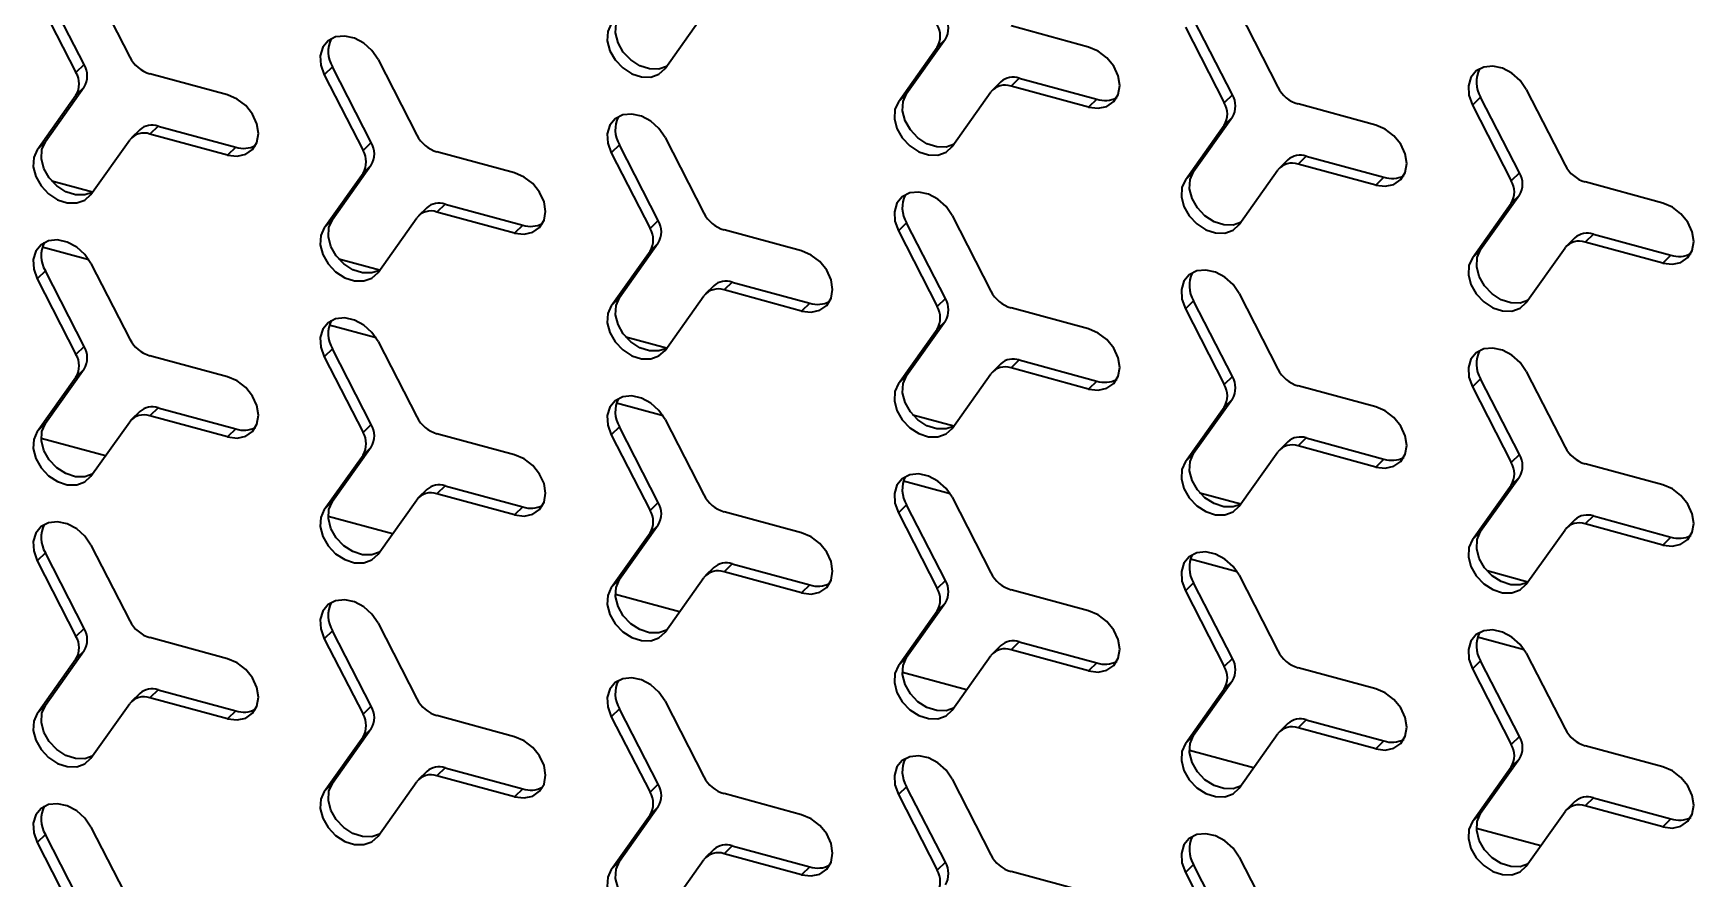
# Model space of a CAD drawing. Header units: millimetres. Extents: x 0 to 594, y 0 to 420.
# Drawn here: x 524.87 to 537.49, y 136.41 to 142.84 of the extents above; entities that cross this region are included whole.
import ezdxf

# ---------------------------------------------------------------- set-up
doc = ezdxf.new("R2010")
doc.units = ezdxf.units.MM

msp = doc.modelspace()

# ---------------------------------------------------------------- linework, layer by layer
at = {"color": 7, "linetype": 'Continuous', "lineweight": 35}
for p, q in [((524.905224, 143.115649), (525.20003, 142.540642)), ((525.262256, 142.601376), (524.96745, 143.176384)), ((525.313719, 143.233207), (525.608525, 142.658199)), ((529.676848, 142.571959), (529.971654, 142.986723)), ((534.039978, 143.004515), (534.334784, 142.429507)), ((532.896017, 142.734817), (532.306405, 142.895061)), ((533.631482, 142.886957), (533.926289, 142.31195)), ((533.988515, 142.372684), (533.693709, 142.947692)), ((531.449918, 142.318655), (531.744724, 142.733419)), ((531.80695, 142.794153), (531.512144, 142.379389)), ((531.80695, 142.794153), (531.744724, 142.733419)), ((527.495284, 142.640304), (527.79009, 142.065297)), ((525.262256, 142.601376), (525.20003, 142.540642)), ((526.351323, 142.370606), (525.761711, 142.53085)), ((527.149014, 142.583481), (527.086788, 142.522747)), ((527.086788, 142.522747), (527.381594, 141.947739)), ((527.44382, 142.008474), (527.149014, 142.583481)), ((532.368631, 142.498639), (532.306405, 142.437905)), ((532.368631, 142.498639), (532.958243, 142.338395)), ((524.905224, 141.954444), (525.20003, 142.369208)), ((525.262256, 142.429943), (524.96745, 142.015179)), ((525.262256, 142.429943), (525.20003, 142.369208)), ((531.512144, 142.379389), (531.449918, 142.318655)), ((531.858413, 141.979057), (532.153219, 142.393821)), ((532.228935, 142.470332), (532.166709, 142.409598)), ((532.896017, 142.277661), (532.306405, 142.437905)), ((533.988515, 142.372684), (533.926289, 142.31195)), ((535.875273, 142.354789), (535.813047, 142.294055)), ((536.170079, 141.779782), (535.875273, 142.354789)), ((536.221542, 142.411613), (536.516348, 141.836605)), ((532.958243, 142.338395), (532.896017, 142.277661)), ((535.077582, 142.141914), (534.487969, 142.302158)), ((535.813047, 142.294055), (536.107853, 141.719047)), ((525.684241, 142.106121), (525.622015, 142.045387)), ((525.823937, 142.134429), (525.761711, 142.073694)), ((525.823937, 142.134429), (526.413549, 141.974185)), ((533.631482, 141.725752), (533.926289, 142.140516)), ((533.988515, 142.201251), (533.693709, 141.786487)), ((533.988515, 142.201251), (533.926289, 142.140516)), ((524.96745, 142.015179), (524.905224, 141.954444)), ((525.313719, 141.614846), (525.608525, 142.02961)), ((526.351323, 141.91345), (525.761711, 142.073694)), ((527.44382, 142.008474), (527.381594, 141.947739)), ((529.330579, 141.990579), (529.268353, 141.929844)), ((529.625385, 141.415571), (529.330579, 141.990579)), ((529.676848, 142.047402), (529.971654, 141.472394)), ((526.413549, 141.974185), (526.351323, 141.91345)), ((528.532887, 141.777703), (527.943275, 141.937947)), ((529.268353, 141.929844), (529.563159, 141.354837)), ((534.4105, 141.87743), (534.348274, 141.816695)), ((534.550196, 141.905737), (534.487969, 141.845002)), ((534.550196, 141.905737), (535.139808, 141.745493)), ((527.086788, 141.361542), (527.381594, 141.776306)), ((527.44382, 141.83704), (527.149014, 141.422276)), ((527.44382, 141.83704), (527.381594, 141.776306)), ((533.693709, 141.786487), (533.631482, 141.725752)), ((534.039978, 141.386154), (534.334784, 141.800918)), ((535.077582, 141.684758), (534.487969, 141.845002)), ((535.139808, 141.745493), (535.077582, 141.684758)), ((536.170079, 141.779782), (536.107853, 141.719047)), ((525.325795, 141.631836), (525.01597, 141.716039)), ((536.170079, 141.608348), (535.875273, 141.193584)), ((536.170079, 141.608348), (536.107853, 141.547614)), ((537.259146, 141.549012), (536.669534, 141.709256)), ((527.865806, 141.513219), (527.80358, 141.452484)), ((528.005501, 141.541526), (527.943275, 141.480792)), ((528.532887, 141.320548), (527.943275, 141.480792)), ((528.005501, 141.541526), (528.595114, 141.381282)), ((535.813047, 141.13285), (536.107853, 141.547614)), ((527.149014, 141.422276), (527.086788, 141.361542)), ((527.495284, 141.021944), (527.79009, 141.436707)), ((528.595114, 141.381282), (528.532887, 141.320548)), ((529.625385, 141.415571), (529.563159, 141.354837)), ((530.714452, 141.184801), (530.12484, 141.345045)), ((531.512144, 141.397676), (531.449918, 141.336942)), ((531.80695, 140.822669), (531.512144, 141.397676)), ((531.858413, 141.454499), (532.153219, 140.879492)), ((529.625385, 141.244138), (529.330579, 140.829374)), ((529.625385, 141.244138), (529.563159, 141.183403)), ((531.449918, 141.336942), (531.744724, 140.761934)), ((536.592065, 141.284527), (536.529839, 141.223792)), ((536.73176, 141.312834), (536.669534, 141.2521)), ((537.259146, 141.091856), (536.669534, 141.2521)), ((536.73176, 141.312834), (537.321372, 141.15259)), ((525.298865, 141.116251), (524.943726, 141.21277)), ((527.507359, 141.038933), (527.197535, 141.123137)), ((529.268353, 140.768639), (529.563159, 141.183403)), ((535.875273, 141.193584), (535.813047, 141.13285)), ((536.221542, 140.793252), (536.516348, 141.208015)), ((537.321372, 141.15259), (537.259146, 141.091856)), ((524.96745, 141.033466), (524.905224, 140.972731)), ((524.905224, 140.972731), (525.20003, 140.397723)), ((525.262256, 140.458458), (524.96745, 141.033466)), ((525.313719, 141.090289), (525.608525, 140.515281)), ((529.676848, 140.429041), (529.971654, 140.843805)), ((530.04737, 140.920316), (529.985144, 140.859582)), ((530.187066, 140.948624), (530.12484, 140.887889)), ((530.714452, 140.727645), (530.12484, 140.887889)), ((530.187066, 140.948624), (530.776678, 140.78838)), ((534.039978, 140.861597), (534.334784, 140.286589)), ((529.330579, 140.829374), (529.268353, 140.768639)), ((530.776678, 140.78838), (530.714452, 140.727645)), ((531.80695, 140.822669), (531.744724, 140.761934)), ((532.896017, 140.591898), (532.306405, 140.752142)), ((533.693709, 140.804774), (533.631482, 140.744039)), ((533.631482, 140.744039), (533.926289, 140.169031)), ((533.988515, 140.229766), (533.693709, 140.804774)), ((527.480429, 140.523349), (527.125291, 140.619868)), ((531.449918, 140.175737), (531.744724, 140.590501)), ((531.80695, 140.651235), (531.512144, 140.236471)), ((531.80695, 140.651235), (531.744724, 140.590501)), ((527.495284, 140.497386), (527.79009, 139.922378)), ((529.688924, 140.446031), (529.3791, 140.530234)), ((525.262256, 140.458458), (525.20003, 140.397723)), ((526.351323, 140.227688), (525.761711, 140.387932)), ((527.149014, 140.440563), (527.086788, 140.379829)), ((527.086788, 140.379829), (527.381594, 139.804821)), ((527.44382, 139.865555), (527.149014, 140.440563)), ((532.368631, 140.355721), (532.306405, 140.294986)), ((532.368631, 140.355721), (532.958243, 140.195477)), ((524.905224, 139.811526), (525.20003, 140.22629)), ((525.262256, 140.287024), (524.96745, 139.872261)), ((525.262256, 140.287024), (525.20003, 140.22629)), ((531.512144, 140.236471), (531.449918, 140.175737)), ((531.858413, 139.836139), (532.153219, 140.250902)), ((532.228935, 140.327414), (532.166709, 140.266679)), ((532.896017, 140.134743), (532.306405, 140.294986)), ((533.988515, 140.229766), (533.926289, 140.169031)), ((535.875273, 140.211871), (535.813047, 140.151137)), ((536.170079, 139.636863), (535.875273, 140.211871)), ((536.221542, 140.268694), (536.516348, 139.693687)), ((532.958243, 140.195477), (532.896017, 140.134743)), ((535.077582, 139.998996), (534.487969, 140.15924)), ((535.813047, 140.151137), (536.107853, 139.576129)), ((525.684241, 139.963203), (525.622015, 139.902469)), ((525.823937, 139.99151), (525.761711, 139.930776)), ((525.823937, 139.99151), (526.413549, 139.831266)), ((529.661994, 139.930446), (529.306855, 140.026965)), ((533.631482, 139.582834), (533.926289, 139.997598)), ((533.988515, 140.058333), (533.693709, 139.643569)), ((533.988515, 140.058333), (533.926289, 139.997598)), ((524.96745, 139.872261), (524.905224, 139.811526)), ((525.313719, 139.471928), (525.608525, 139.886692)), ((526.351323, 139.770532), (525.761711, 139.930776)), ((526.413549, 139.831266), (526.351323, 139.770532)), ((527.44382, 139.865555), (527.381594, 139.804821)), ((529.330579, 139.847661), (529.268353, 139.786926)), ((529.625385, 139.272653), (529.330579, 139.847661)), ((529.676848, 139.904484), (529.971654, 139.329476)), ((531.870489, 139.853128), (531.560665, 139.937332)), ((525.423811, 139.626816), (524.935967, 139.759402)), ((528.532887, 139.634785), (527.943275, 139.795029)), ((529.268353, 139.786926), (529.563159, 139.211918)), ((534.4105, 139.734511), (534.348274, 139.673777)), ((534.550196, 139.762818), (534.487969, 139.702084)), ((534.550196, 139.762818), (535.139808, 139.602575)), ((527.086788, 139.218624), (527.381594, 139.633387)), ((527.44382, 139.694122), (527.149014, 139.279358)), ((527.44382, 139.694122), (527.381594, 139.633387)), ((533.693709, 139.643569), (533.631482, 139.582834)), ((534.039978, 139.243236), (534.334784, 139.658)), ((535.077582, 139.54184), (534.487969, 139.702084)), ((535.139808, 139.602575), (535.077582, 139.54184)), ((536.170079, 139.636863), (536.107853, 139.576129)), ((536.170079, 139.46543), (535.875273, 139.050666)), ((536.170079, 139.46543), (536.107853, 139.404695)), ((537.259146, 139.406093), (536.669534, 139.566337)), ((527.865806, 139.370301), (527.80358, 139.309566)), ((528.005501, 139.398608), (527.943275, 139.337873)), ((528.532887, 139.177629), (527.943275, 139.337873)), ((528.005501, 139.398608), (528.595114, 139.238364)), ((531.843559, 139.337544), (531.48842, 139.434063)), ((534.052054, 139.260226), (533.742229, 139.344429)), ((535.813047, 138.989932), (536.107853, 139.404695)), ((527.149014, 139.279358), (527.086788, 139.218624)), ((527.495284, 138.879025), (527.79009, 139.293789)), ((528.595114, 139.238364), (528.532887, 139.177629)), ((529.625385, 139.272653), (529.563159, 139.211918)), ((530.714452, 139.041883), (530.12484, 139.202127)), ((531.512144, 139.254758), (531.449918, 139.194023)), ((531.80695, 138.67975), (531.512144, 139.254758)), ((531.858413, 139.311581), (532.153219, 138.736573)), ((527.605375, 139.033914), (527.117532, 139.166499)), ((529.625385, 139.101219), (529.330579, 138.686456)), ((529.625385, 139.101219), (529.563159, 139.040485)), ((531.449918, 139.194023), (531.744724, 138.619016)), ((536.592065, 139.141609), (536.529839, 139.080874)), ((536.73176, 139.169916), (536.669534, 139.109181)), ((537.259146, 138.948937), (536.669534, 139.109181)), ((536.73176, 139.169916), (537.321372, 139.009672)), ((525.313719, 138.947371), (525.608525, 138.372363)), ((529.268353, 138.625721), (529.563159, 139.040485)), ((535.875273, 139.050666), (535.813047, 138.989932)), ((536.221542, 138.650333), (536.516348, 139.065097)), ((537.321372, 139.009672), (537.259146, 138.948937)), ((524.96745, 138.890547), (524.905224, 138.829813)), ((524.905224, 138.829813), (525.20003, 138.254805)), ((525.262256, 138.31554), (524.96745, 138.890547)), ((534.025124, 138.744641), (533.669985, 138.84116)), ((529.676848, 138.286123), (529.971654, 138.700887)), ((530.04737, 138.777398), (529.985144, 138.716664)), ((530.187066, 138.805705), (530.12484, 138.744971)), ((530.714452, 138.584727), (530.12484, 138.744971)), ((530.187066, 138.805705), (530.776678, 138.645461)), ((534.039978, 138.718679), (534.334784, 138.143671)), ((536.233618, 138.667323), (535.923794, 138.751527)), ((529.330579, 138.686456), (529.268353, 138.625721)), ((529.78694, 138.441011), (529.299097, 138.573597)), ((530.776678, 138.645461), (530.714452, 138.584727)), ((531.80695, 138.67975), (531.744724, 138.619016)), ((532.896017, 138.44898), (532.306405, 138.609224)), ((533.693709, 138.661855), (533.631482, 138.601121)), ((533.631482, 138.601121), (533.926289, 138.026113)), ((533.988515, 138.086848), (533.693709, 138.661855)), ((531.449918, 138.032818), (531.744724, 138.447582)), ((531.80695, 138.508317), (531.512144, 138.093553)), ((531.80695, 138.508317), (531.744724, 138.447582)), ((527.495284, 138.354468), (527.79009, 137.77946)), ((525.262256, 138.31554), (525.20003, 138.254805)), ((526.351323, 138.08477), (525.761711, 138.245013)), ((527.149014, 138.297645), (527.086788, 138.23691)), ((527.086788, 138.23691), (527.381594, 137.661903)), ((527.44382, 137.722637), (527.149014, 138.297645)), ((532.368631, 138.212803), (532.306405, 138.152068)), ((532.368631, 138.212803), (532.958243, 138.052559)), ((536.206688, 138.151739), (535.851549, 138.248258)), ((524.905224, 137.668608), (525.20003, 138.083372)), ((525.262256, 138.144106), (524.96745, 137.729342)), ((525.262256, 138.144106), (525.20003, 138.083372)), ((531.512144, 138.093553), (531.449918, 138.032818)), ((531.858413, 137.69322), (532.153219, 138.107984)), ((532.228935, 138.184496), (532.166709, 138.123761)), ((532.896017, 137.991824), (532.306405, 138.152068)), ((533.988515, 138.086848), (533.926289, 138.026113)), ((535.875273, 138.068953), (535.813047, 138.008218)), ((536.170079, 137.493945), (535.875273, 138.068953)), ((536.221542, 138.125776), (536.516348, 137.550768)), ((531.968505, 137.848109), (531.480661, 137.980694)), ((532.958243, 138.052559), (532.896017, 137.991824)), ((535.077582, 137.856078), (534.487969, 138.016322)), ((535.813047, 138.008218), (536.107853, 137.433211)), ((525.684241, 137.820285), (525.622015, 137.75955)), ((525.823937, 137.848592), (525.761711, 137.787858)), ((525.823937, 137.848592), (526.413549, 137.688348)), ((533.631482, 137.439916), (533.926289, 137.85468)), ((533.988515, 137.915414), (533.693709, 137.50065)), ((533.988515, 137.915414), (533.926289, 137.85468)), ((524.96745, 137.729342), (524.905224, 137.668608)), ((525.313719, 137.32901), (525.608525, 137.743773)), ((526.351323, 137.627614), (525.761711, 137.787858)), ((526.413549, 137.688348), (526.351323, 137.627614)), ((527.44382, 137.722637), (527.381594, 137.661903)), ((529.330579, 137.704742), (529.268353, 137.644008)), ((529.625385, 137.129735), (529.330579, 137.704742)), ((529.676848, 137.761565), (529.971654, 137.186558)), ((528.532887, 137.491867), (527.943275, 137.652111)), ((529.268353, 137.644008), (529.563159, 137.069)), ((534.4105, 137.591593), (534.348274, 137.530858)), ((534.550196, 137.6199), (534.487969, 137.559166)), ((535.077582, 137.398922), (534.487969, 137.559166)), ((534.550196, 137.6199), (535.139808, 137.459656)), ((527.086788, 137.075705), (527.381594, 137.490469)), ((527.44382, 137.551204), (527.149014, 137.13644)), ((527.44382, 137.551204), (527.381594, 137.490469)), ((533.693709, 137.50065), (533.631482, 137.439916)), ((534.039978, 137.100318), (534.334784, 137.515082)), ((535.139808, 137.459656), (535.077582, 137.398922)), ((536.170079, 137.493945), (536.107853, 137.433211)), ((534.150069, 137.255206), (533.662226, 137.387792)), ((536.170079, 137.322512), (535.875273, 136.907748)), ((536.170079, 137.322512), (536.107853, 137.261777)), ((537.259146, 137.263175), (536.669534, 137.423419)), ((527.865806, 137.227382), (527.80358, 137.166648)), ((528.005501, 137.25569), (527.943275, 137.194955)), ((528.532887, 137.034711), (527.943275, 137.194955)), ((528.005501, 137.25569), (528.595114, 137.095446)), ((535.813047, 136.847013), (536.107853, 137.261777)), ((527.149014, 137.13644), (527.086788, 137.075705)), ((527.495284, 136.736107), (527.79009, 137.150871)), ((528.595114, 137.095446), (528.532887, 137.034711)), ((529.625385, 137.129735), (529.563159, 137.069)), ((530.714452, 136.898964), (530.12484, 137.059208)), ((531.512144, 137.11184), (531.449918, 137.051105)), ((531.80695, 136.536832), (531.512144, 137.11184)), ((531.858413, 137.168663), (532.153219, 136.593655)), ((529.625385, 136.958301), (529.330579, 136.543537)), ((529.625385, 136.958301), (529.563159, 136.897567)), ((531.449918, 137.051105), (531.744724, 136.476097)), ((536.592065, 136.99869), (536.529839, 136.937956)), ((536.73176, 137.026998), (536.669534, 136.966263)), ((537.259146, 136.806019), (536.669534, 136.966263)), ((536.73176, 137.026998), (537.321372, 136.866754)), ((525.313719, 136.804452), (525.608525, 136.229445)), ((529.268353, 136.482803), (529.563159, 136.897567)), ((535.875273, 136.907748), (535.813047, 136.847013)), ((536.221542, 136.507415), (536.516348, 136.922179)), ((537.321372, 136.866754), (537.259146, 136.806019)), ((524.96745, 136.747629), (524.905224, 136.686895)), ((524.905224, 136.686895), (525.20003, 136.111887)), ((525.262256, 136.172621), (524.96745, 136.747629)), ((536.331634, 136.662304), (535.843791, 136.794889)), ((529.676848, 136.143205), (529.971654, 136.557968)), ((530.04737, 136.63448), (529.985144, 136.573745)), ((530.187066, 136.662787), (530.12484, 136.602052)), ((530.714452, 136.441809), (530.12484, 136.602052)), ((530.187066, 136.662787), (530.776678, 136.502543)), ((534.039978, 136.57576), (534.334784, 136.000753)), ((529.330579, 136.543537), (529.268353, 136.482803)), ((530.776678, 136.502543), (530.714452, 136.441809)), ((531.80695, 136.536832), (531.744724, 136.476097)), ((532.896017, 136.306062), (532.306405, 136.466306)), ((533.693709, 136.518937), (533.631482, 136.458203)), ((533.631482, 136.458203), (533.926289, 135.883195)), ((533.988515, 135.943929), (533.693709, 136.518937))]:
    msp.add_line(p, q, dxfattribs=at)
at = {"color": 7, "linetype": 'Continuous', "lineweight": 35, "flags": 128}
for points in [[(529.268353, 142.911557), (529.24191, 142.851979), (529.238048, 142.781612), (529.257146, 142.707343), (529.297334, 142.636444), (529.354678, 142.575853), (529.423566, 142.531502), (529.497253, 142.507733), (529.568527, 142.506871), (529.630412, 142.529002), (529.676848, 142.571959)], [(529.687305, 142.586671), (529.630753, 142.567606), (529.559479, 142.568467), (529.485792, 142.592237), (529.416904, 142.636587), (529.35956, 142.697178), (529.319372, 142.768078), (529.300274, 142.842346), (529.304136, 142.912714), (529.330579, 142.972292)], [(527.495284, 142.640304), (527.448847, 142.708503), (527.386963, 142.764271), (527.315688, 142.802151), (527.242001, 142.818435), (527.173114, 142.811529), (527.115769, 142.782108), (527.075581, 142.733053), (527.056483, 142.669165), (527.060345, 142.596698), (527.086788, 142.522747)], [(532.896017, 142.277661), (532.968897, 142.269041), (533.034643, 142.28364), (533.086819, 142.320028), (533.120319, 142.374644), (533.131862, 142.442141), (533.120319, 142.515913), (533.086819, 142.588737), (533.034643, 142.653487), (532.968897, 142.703822), (532.896017, 142.734817)], [(536.221542, 142.411613), (536.175106, 142.479811), (536.113222, 142.535579), (536.041947, 142.573459), (535.96826, 142.589743), (535.899372, 142.582837), (535.842028, 142.553416), (535.80184, 142.504361), (535.782742, 142.440473), (535.786604, 142.368007), (535.813047, 142.294055)], [(526.351323, 141.91345), (526.424203, 141.90483), (526.489949, 141.919429), (526.542125, 141.955817), (526.575625, 142.010433), (526.587168, 142.077931), (526.575625, 142.151702), (526.542125, 142.224527), (526.489949, 142.289276), (526.424203, 142.339611), (526.351323, 142.370606)], [(531.86887, 141.993769), (531.812318, 141.974703), (531.741044, 141.975565), (531.667357, 141.999334), (531.598469, 142.043685), (531.541125, 142.104276), (531.500936, 142.175175), (531.481839, 142.249444), (531.4857, 142.319811), (531.512144, 142.379389)], [(531.449918, 142.318655), (531.423474, 142.259077), (531.419613, 142.188709), (531.43871, 142.114441), (531.478899, 142.043541), (531.536243, 141.98295), (531.605131, 141.9386), (531.678818, 141.91483), (531.750092, 141.913969), (531.811976, 141.9361), (531.858413, 141.979057)], [(529.676848, 142.047402), (529.630412, 142.1156), (529.568527, 142.171369), (529.497253, 142.209249), (529.423566, 142.225533), (529.354678, 142.218626), (529.297334, 142.189205), (529.257146, 142.14015), (529.238048, 142.076262), (529.24191, 142.003796), (529.268353, 141.929844)], [(535.077582, 141.684758), (535.150462, 141.676138), (535.216208, 141.690737), (535.268384, 141.727125), (535.301883, 141.781741), (535.313426, 141.849239), (535.301883, 141.92301), (535.268384, 141.995835), (535.216208, 142.060584), (535.150462, 142.110919), (535.077582, 142.141914)], [(525.324176, 141.629558), (525.267624, 141.610493), (525.19635, 141.611354), (525.122662, 141.635123), (525.053775, 141.679474), (524.99643, 141.740065), (524.956242, 141.810965), (524.937145, 141.885233), (524.941006, 141.955601), (524.96745, 142.015179)], [(524.905224, 141.954444), (524.87878, 141.894866), (524.874918, 141.824499), (524.894016, 141.75023), (524.934204, 141.679331), (524.991549, 141.61874), (525.060436, 141.574389), (525.134124, 141.550619), (525.205398, 141.549758), (525.267282, 141.571889), (525.313719, 141.614846)], [(528.532887, 141.320548), (528.605768, 141.311928), (528.671514, 141.326526), (528.72369, 141.362915), (528.757189, 141.417531), (528.768732, 141.485028), (528.757189, 141.5588), (528.72369, 141.631624), (528.671514, 141.696373), (528.605768, 141.746709), (528.532887, 141.777703)], [(533.631482, 141.725752), (533.605039, 141.666174), (533.601177, 141.595807), (533.620275, 141.521538), (533.660463, 141.450639), (533.717808, 141.390048), (533.786695, 141.345697), (533.860383, 141.321928), (533.931657, 141.321066), (533.993541, 141.343197), (534.039978, 141.386154)], [(534.050435, 141.400866), (533.993883, 141.381801), (533.922609, 141.382662), (533.848921, 141.406432), (533.780034, 141.450782), (533.722689, 141.511373), (533.682501, 141.582273), (533.663403, 141.656541), (533.667265, 141.726909), (533.693709, 141.786487)], [(531.858413, 141.454499), (531.811976, 141.522697), (531.750092, 141.578466), (531.678818, 141.616346), (531.605131, 141.63263), (531.536243, 141.625724), (531.478899, 141.596303), (531.43871, 141.547248), (531.419613, 141.48336), (531.423474, 141.410893), (531.449918, 141.336942)], [(537.259146, 141.091856), (537.332026, 141.083236), (537.397772, 141.097835), (537.449949, 141.134223), (537.483448, 141.188839), (537.494991, 141.256336), (537.483448, 141.330108), (537.449949, 141.402932), (537.397772, 141.467681), (537.332026, 141.518017), (537.259146, 141.549012)], [(527.086788, 141.361542), (527.060345, 141.301964), (527.056483, 141.231596), (527.075581, 141.157328), (527.115769, 141.086428), (527.173114, 141.025837), (527.242001, 140.981486), (527.315688, 140.957717), (527.386963, 140.956856), (527.448847, 140.978987), (527.495284, 141.021944)], [(527.505741, 141.036655), (527.449189, 141.01759), (527.377915, 141.018451), (527.304227, 141.042221), (527.23534, 141.086572), (527.177995, 141.147163), (527.137807, 141.218062), (527.118709, 141.292331), (527.122571, 141.362698), (527.149014, 141.422276)], [(525.313719, 141.090289), (525.267282, 141.158487), (525.205398, 141.214255), (525.134124, 141.252136), (525.060436, 141.26842), (524.991549, 141.261513), (524.934204, 141.232092), (524.894016, 141.183037), (524.874918, 141.119149), (524.87878, 141.046683), (524.905224, 140.972731)], [(530.714452, 140.727645), (530.787332, 140.719025), (530.853078, 140.733624), (530.905255, 140.770012), (530.938754, 140.824628), (530.950297, 140.892125), (530.938754, 140.965897), (530.905255, 141.038722), (530.853078, 141.103471), (530.787332, 141.153806), (530.714452, 141.184801)], [(535.813047, 141.13285), (535.786604, 141.073272), (535.782742, 141.002904), (535.80184, 140.928636), (535.842028, 140.857736), (535.899372, 140.797145), (535.96826, 140.752794), (536.041947, 140.729025), (536.113222, 140.728164), (536.175106, 140.750295), (536.221542, 140.793252)], [(536.231999, 140.807964), (536.175448, 140.788898), (536.104173, 140.78976), (536.030486, 140.813529), (535.961598, 140.85788), (535.904254, 140.918471), (535.864066, 140.98937), (535.844968, 141.063639), (535.84883, 141.134006), (535.875273, 141.193584)], [(534.039978, 140.861597), (533.993541, 140.929795), (533.931657, 140.985564), (533.860383, 141.023444), (533.786695, 141.039728), (533.717808, 141.032821), (533.660463, 141.0034), (533.620275, 140.954345), (533.601177, 140.890457), (533.605039, 140.817991), (533.631482, 140.744039)], [(529.268353, 140.768639), (529.24191, 140.709061), (529.238048, 140.638694), (529.257146, 140.564425), (529.297334, 140.493525), (529.354678, 140.432935), (529.423566, 140.388584), (529.497253, 140.364814), (529.568527, 140.363953), (529.630412, 140.386084), (529.676848, 140.429041)], [(529.687305, 140.443753), (529.630753, 140.424688), (529.559479, 140.425549), (529.485792, 140.449318), (529.416904, 140.493669), (529.35956, 140.55426), (529.319372, 140.62516), (529.300274, 140.699428), (529.304136, 140.769796), (529.330579, 140.829374)], [(527.495284, 140.497386), (527.448847, 140.565584), (527.386963, 140.621353), (527.315688, 140.659233), (527.242001, 140.675517), (527.173114, 140.66861), (527.115769, 140.63919), (527.075581, 140.590134), (527.056483, 140.526247), (527.060345, 140.45378), (527.086788, 140.379829)], [(532.896017, 140.134743), (532.968897, 140.126123), (533.034643, 140.140721), (533.086819, 140.17711), (533.120319, 140.231726), (533.131862, 140.299223), (533.120319, 140.372995), (533.086819, 140.445819), (533.034643, 140.510568), (532.968897, 140.560904), (532.896017, 140.591898)], [(536.221542, 140.268694), (536.175106, 140.336892), (536.113222, 140.392661), (536.041947, 140.430541), (535.96826, 140.446825), (535.899372, 140.439919), (535.842028, 140.410498), (535.80184, 140.361443), (535.782742, 140.297555), (535.786604, 140.225088), (535.813047, 140.151137)], [(526.351323, 139.770532), (526.424203, 139.761912), (526.489949, 139.776511), (526.542125, 139.812899), (526.575625, 139.867515), (526.587168, 139.935012), (526.575625, 140.008784), (526.542125, 140.081609), (526.489949, 140.146358), (526.424203, 140.196693), (526.351323, 140.227688)], [(531.86887, 139.85085), (531.812318, 139.831785), (531.741044, 139.832646), (531.667357, 139.856416), (531.598469, 139.900767), (531.541125, 139.961357), (531.500936, 140.032257), (531.481839, 140.106526), (531.4857, 140.176893), (531.512144, 140.236471)], [(531.449918, 140.175737), (531.423474, 140.116159), (531.419613, 140.045791), (531.43871, 139.971523), (531.478899, 139.900623), (531.536243, 139.840032), (531.605131, 139.795681), (531.678818, 139.771912), (531.750092, 139.77105), (531.811976, 139.793181), (531.858413, 139.836139)], [(529.676848, 139.904484), (529.630412, 139.972682), (529.568527, 140.02845), (529.497253, 140.066331), (529.423566, 140.082614), (529.354678, 140.075708), (529.297334, 140.046287), (529.257146, 139.997232), (529.238048, 139.933344), (529.24191, 139.860878), (529.268353, 139.786926)], [(535.077582, 139.54184), (535.150462, 139.53322), (535.216208, 139.547819), (535.268384, 139.584207), (535.301883, 139.638823), (535.313426, 139.70632), (535.301883, 139.780092), (535.268384, 139.852917), (535.216208, 139.917666), (535.150462, 139.968001), (535.077582, 139.998996)], [(525.324176, 139.48664), (525.267624, 139.467574), (525.19635, 139.468436), (525.122662, 139.492205), (525.053775, 139.536556), (524.99643, 139.597147), (524.956242, 139.668047), (524.937145, 139.742315), (524.941006, 139.812682), (524.96745, 139.872261)], [(524.905224, 139.811526), (524.87878, 139.751948), (524.874918, 139.681581), (524.894016, 139.607312), (524.934204, 139.536412), (524.991549, 139.475821), (525.060436, 139.431471), (525.134124, 139.407701), (525.205398, 139.40684), (525.267282, 139.428971), (525.313719, 139.471928)], [(528.532887, 139.177629), (528.605768, 139.16901), (528.671514, 139.183608), (528.72369, 139.219997), (528.757189, 139.274612), (528.768732, 139.34211), (528.757189, 139.415881), (528.72369, 139.488706), (528.671514, 139.553455), (528.605768, 139.603791), (528.532887, 139.634785)], [(533.631482, 139.582834), (533.605039, 139.523256), (533.601177, 139.452889), (533.620275, 139.37862), (533.660463, 139.30772), (533.717808, 139.24713), (533.786695, 139.202779), (533.860383, 139.179009), (533.931657, 139.178148), (533.993541, 139.200279), (534.039978, 139.243236)], [(534.050435, 139.257948), (533.993883, 139.238882), (533.922609, 139.239744), (533.848921, 139.263513), (533.780034, 139.307864), (533.722689, 139.368455), (533.682501, 139.439355), (533.663403, 139.513623), (533.667265, 139.583991), (533.693709, 139.643569)], [(531.858413, 139.311581), (531.811976, 139.379779), (531.750092, 139.435548), (531.678818, 139.473428), (531.605131, 139.489712), (531.536243, 139.482805), (531.478899, 139.453385), (531.43871, 139.404329), (531.419613, 139.340442), (531.423474, 139.267975), (531.449918, 139.194023)], [(537.259146, 138.948937), (537.332026, 138.940318), (537.397772, 138.954916), (537.449949, 138.991305), (537.483448, 139.045921), (537.494991, 139.113418), (537.483448, 139.187189), (537.449949, 139.260014), (537.397772, 139.324763), (537.332026, 139.375099), (537.259146, 139.406093)], [(527.086788, 139.218624), (527.060345, 139.159045), (527.056483, 139.088678), (527.075581, 139.014409), (527.115769, 138.94351), (527.173114, 138.882919), (527.242001, 138.838568), (527.315688, 138.814799), (527.386963, 138.813937), (527.448847, 138.836068), (527.495284, 138.879025)], [(527.505741, 138.893737), (527.449189, 138.874672), (527.377915, 138.875533), (527.304227, 138.899303), (527.23534, 138.943653), (527.177995, 139.004244), (527.137807, 139.075144), (527.118709, 139.149413), (527.122571, 139.21978), (527.149014, 139.279358)], [(525.313719, 138.947371), (525.267282, 139.015569), (525.205398, 139.071337), (525.134124, 139.109217), (525.060436, 139.125501), (524.991549, 139.118595), (524.934204, 139.089174), (524.894016, 139.040119), (524.874918, 138.976231), (524.87878, 138.903765), (524.905224, 138.829813)], [(530.714452, 138.584727), (530.787332, 138.576107), (530.853078, 138.590706), (530.905255, 138.627094), (530.938754, 138.68171), (530.950297, 138.749207), (530.938754, 138.822979), (530.905255, 138.895803), (530.853078, 138.960553), (530.787332, 139.010888), (530.714452, 139.041883)], [(535.813047, 138.989932), (535.786604, 138.930353), (535.782742, 138.859986), (535.80184, 138.785718), (535.842028, 138.714818), (535.899372, 138.654227), (535.96826, 138.609876), (536.041947, 138.586107), (536.113222, 138.585245), (536.175106, 138.607376), (536.221542, 138.650333)], [(536.231999, 138.665045), (536.175448, 138.64598), (536.104173, 138.646841), (536.030486, 138.670611), (535.961598, 138.714962), (535.904254, 138.775552), (535.864066, 138.846452), (535.844968, 138.920721), (535.84883, 138.991088), (535.875273, 139.050666)], [(534.039978, 138.718679), (533.993541, 138.786877), (533.931657, 138.842645), (533.860383, 138.880526), (533.786695, 138.896809), (533.717808, 138.889903), (533.660463, 138.860482), (533.620275, 138.811427), (533.601177, 138.747539), (533.605039, 138.675073), (533.631482, 138.601121)], [(529.268353, 138.625721), (529.24191, 138.566143), (529.238048, 138.495775), (529.257146, 138.421507), (529.297334, 138.350607), (529.354678, 138.290016), (529.423566, 138.245666), (529.497253, 138.221896), (529.568527, 138.221035), (529.630412, 138.243166), (529.676848, 138.286123)], [(529.687305, 138.300835), (529.630753, 138.281769), (529.559479, 138.282631), (529.485792, 138.3064), (529.416904, 138.350751), (529.35956, 138.411342), (529.319372, 138.482241), (529.300274, 138.55651), (529.304136, 138.626877), (529.330579, 138.686456)], [(527.495284, 138.354468), (527.448847, 138.422666), (527.386963, 138.478435), (527.315688, 138.516315), (527.242001, 138.532599), (527.173114, 138.525692), (527.115769, 138.496271), (527.075581, 138.447216), (527.056483, 138.383328), (527.060345, 138.310862), (527.086788, 138.23691)], [(532.896017, 137.991824), (532.968897, 137.983204), (533.034643, 137.997803), (533.086819, 138.034191), (533.120319, 138.088807), (533.131862, 138.156305), (533.120319, 138.230076), (533.086819, 138.302901), (533.034643, 138.36765), (532.968897, 138.417986), (532.896017, 138.44898)], [(536.221542, 138.125776), (536.175106, 138.193974), (536.113222, 138.249743), (536.041947, 138.287623), (535.96826, 138.303907), (535.899372, 138.297), (535.842028, 138.26758), (535.80184, 138.218524), (535.782742, 138.154637), (535.786604, 138.08217), (535.813047, 138.008218)], [(526.351323, 137.627614), (526.424203, 137.618994), (526.489949, 137.633593), (526.542125, 137.669981), (526.575625, 137.724597), (526.587168, 137.792094), (526.575625, 137.865866), (526.542125, 137.93869), (526.489949, 138.003439), (526.424203, 138.053775), (526.351323, 138.08477)], [(531.86887, 137.707932), (531.812318, 137.688867), (531.741044, 137.689728), (531.667357, 137.713498), (531.598469, 137.757848), (531.541125, 137.818439), (531.500936, 137.889339), (531.481839, 137.963607), (531.4857, 138.033975), (531.512144, 138.093553)], [(529.676848, 137.761565), (529.630412, 137.829763), (529.568527, 137.885532), (529.497253, 137.923412), (529.423566, 137.939696), (529.354678, 137.93279), (529.297334, 137.903369), (529.257146, 137.854314), (529.238048, 137.790426), (529.24191, 137.717959), (529.268353, 137.644008)], [(531.449918, 138.032818), (531.423474, 137.97324), (531.419613, 137.902873), (531.43871, 137.828604), (531.478899, 137.757705), (531.536243, 137.697114), (531.605131, 137.652763), (531.678818, 137.628994), (531.750092, 137.628132), (531.811976, 137.650263), (531.858413, 137.69322)], [(535.077582, 137.398922), (535.150462, 137.390302), (535.216208, 137.404901), (535.268384, 137.441289), (535.301883, 137.495905), (535.313426, 137.563402), (535.301883, 137.637174), (535.268384, 137.709998), (535.216208, 137.774748), (535.150462, 137.825083), (535.077582, 137.856078)], [(525.324176, 137.343722), (525.267624, 137.324656), (525.19635, 137.325517), (525.122662, 137.349287), (525.053775, 137.393638), (524.99643, 137.454229), (524.956242, 137.525128), (524.937145, 137.599397), (524.941006, 137.669764), (524.96745, 137.729342)], [(524.905224, 137.668608), (524.87878, 137.60903), (524.874918, 137.538662), (524.894016, 137.464394), (524.934204, 137.393494), (524.991549, 137.332903), (525.060436, 137.288552), (525.134124, 137.264783), (525.205398, 137.263922), (525.267282, 137.286053), (525.313719, 137.32901)], [(528.532887, 137.034711), (528.605768, 137.026091), (528.671514, 137.04069), (528.72369, 137.077078), (528.757189, 137.131694), (528.768732, 137.199191), (528.757189, 137.272963), (528.72369, 137.345788), (528.671514, 137.410537), (528.605768, 137.460872), (528.532887, 137.491867)], [(533.631482, 137.439916), (533.605039, 137.380338), (533.601177, 137.30997), (533.620275, 137.235702), (533.660463, 137.164802), (533.717808, 137.104211), (533.786695, 137.05986), (533.860383, 137.036091), (533.931657, 137.03523), (533.993541, 137.057361), (534.039978, 137.100318)], [(534.050435, 137.11503), (533.993883, 137.095964), (533.922609, 137.096826), (533.848921, 137.120595), (533.780034, 137.164946), (533.722689, 137.225537), (533.682501, 137.296436), (533.663403, 137.370705), (533.667265, 137.441072), (533.693709, 137.50065)], [(531.858413, 137.168663), (531.811976, 137.236861), (531.750092, 137.29263), (531.678818, 137.33051), (531.605131, 137.346794), (531.536243, 137.339887), (531.478899, 137.310466), (531.43871, 137.261411), (531.419613, 137.197523), (531.423474, 137.125057), (531.449918, 137.051105)], [(537.259146, 136.806019), (537.332026, 136.797399), (537.397772, 136.811998), (537.449949, 136.848386), (537.483448, 136.903002), (537.494991, 136.9705), (537.483448, 137.044271), (537.449949, 137.117096), (537.397772, 137.181845), (537.332026, 137.23218), (537.259146, 137.263175)], [(527.086788, 137.075705), (527.060345, 137.016127), (527.056483, 136.94576), (527.075581, 136.871491), (527.115769, 136.800591), (527.173114, 136.740001), (527.242001, 136.69565), (527.315688, 136.67188), (527.386963, 136.671019), (527.448847, 136.69315), (527.495284, 136.736107)], [(527.505741, 136.750819), (527.449189, 136.731754), (527.377915, 136.732615), (527.304227, 136.756384), (527.23534, 136.800735), (527.177995, 136.861326), (527.137807, 136.932226), (527.118709, 137.006494), (527.122571, 137.076862), (527.149014, 137.13644)], [(525.313719, 136.804452), (525.267282, 136.87265), (525.205398, 136.928419), (525.134124, 136.966299), (525.060436, 136.982583), (524.991549, 136.975677), (524.934204, 136.946256), (524.894016, 136.8972), (524.874918, 136.833313), (524.87878, 136.760846), (524.905224, 136.686895)], [(530.714452, 136.441809), (530.787332, 136.433189), (530.853078, 136.447787), (530.905255, 136.484176), (530.938754, 136.538792), (530.950297, 136.606289), (530.938754, 136.680061), (530.905255, 136.752885), (530.853078, 136.817634), (530.787332, 136.86797), (530.714452, 136.898964)], [(535.813047, 136.847013), (535.786604, 136.787435), (535.782742, 136.717068), (535.80184, 136.642799), (535.842028, 136.5719), (535.899372, 136.511309), (535.96826, 136.466958), (536.041947, 136.443188), (536.113222, 136.442327), (536.175106, 136.464458), (536.221542, 136.507415)], [(536.231999, 136.522127), (536.175448, 136.503062), (536.104173, 136.503923), (536.030486, 136.527692), (535.961598, 136.572043), (535.904254, 136.632634), (535.864066, 136.703534), (535.844968, 136.777802), (535.84883, 136.84817), (535.875273, 136.907748)], [(534.039978, 136.57576), (533.993541, 136.643958), (533.931657, 136.699727), (533.860383, 136.737607), (533.786695, 136.753891), (533.717808, 136.746985), (533.660463, 136.717564), (533.620275, 136.668509), (533.601177, 136.604621), (533.605039, 136.532154), (533.631482, 136.458203)], [(529.268353, 136.482803), (529.24191, 136.423225), (529.238048, 136.352857), (529.257146, 136.278589), (529.297334, 136.207689), (529.354678, 136.147098), (529.423566, 136.102747), (529.497253, 136.078978), (529.568527, 136.078116), (529.630412, 136.100247), (529.676848, 136.143205)], [(529.687305, 136.157916), (529.630753, 136.138851), (529.559479, 136.139712), (529.485792, 136.163482), (529.416904, 136.207833), (529.35956, 136.268423), (529.319372, 136.339323), (529.300274, 136.413592), (529.304136, 136.483959), (529.330579, 136.543537)]]:
    msp.add_lwpolyline(points, dxfattribs=at)
at = {"color": 7, "linetype": 'Continuous', "lineweight": 35}
for centre, radius, start, end in [((531.602156, 142.819135), 0.166351, 328.9841665, 31.0158335), ((531.664383, 142.87987), 0.166351, 328.9841665, 31.0158335), ((527.337591, 142.698749), 0.221016, 153.2399183, 211.4353851), ((525.833274, 142.772739), 0.252253, 207.0048587, 253.5189741), ((525.057462, 142.454925), 0.166351, 328.9841665, 31.0158335), ((525.119688, 142.515659), 0.166351, 328.9841665, 31.0158335), ((532.322937, 142.365288), 0.140963, 71.0854359, 131.8245861), ((536.06385, 142.470057), 0.221016, 153.2399183, 211.4353851), ((532.260818, 142.30812), 0.137558, 70.6463043, 141.4634591), ((533.845947, 142.286967), 0.166351, 328.9841665, 31.0158335), ((534.559533, 142.544047), 0.252253, 207.0048587, 253.5189741), ((533.019221, 142.527902), 0.199076, 252.1632402, 296.816871), ((533.783721, 142.226233), 0.166351, 328.9841665, 31.0158335), ((525.778242, 142.001077), 0.140963, 71.0854359, 131.8245861), ((529.519156, 142.105847), 0.221016, 153.2399183, 211.4353851), ((525.716124, 141.94391), 0.137558, 70.6463043, 141.4634591), ((526.474527, 142.163692), 0.199076, 252.1632402, 296.816871), ((527.301253, 141.922757), 0.166351, 328.9841665, 31.0158335), ((528.014839, 142.179836), 0.252253, 207.0048587, 253.5189741), ((527.239027, 141.862022), 0.166351, 328.9841665, 31.0158335), ((534.442383, 141.715218), 0.137558, 70.6463043, 141.4634591), ((534.504501, 141.772385), 0.140963, 71.0854359, 131.8245861), ((535.200786, 141.935), 0.199076, 252.1632402, 296.816871), ((536.027512, 141.694065), 0.166351, 328.9841665, 31.0158335), ((536.741098, 141.951144), 0.252253, 207.0048587, 253.5189741), ((531.700721, 141.512944), 0.221016, 153.2399183, 211.4353851), ((535.965286, 141.63333), 0.166351, 328.9841665, 31.0158335), ((527.897689, 141.351007), 0.137558, 70.6463043, 141.4634591), ((527.959807, 141.408175), 0.140963, 71.0854359, 131.8245861), ((530.196404, 141.586934), 0.252253, 207.0048587, 253.5189741), ((528.656092, 141.570789), 0.199076, 252.1632402, 296.816871), ((529.420592, 141.26912), 0.166351, 328.9841665, 31.0158335), ((529.482818, 141.329854), 0.166351, 328.9841665, 31.0158335), ((525.156027, 141.148733), 0.221016, 153.2399183, 211.4353851), ((536.623948, 141.122315), 0.137558, 70.6463043, 141.4634591), ((536.686066, 141.179483), 0.140963, 71.0854359, 131.8245861), ((537.382351, 141.342097), 0.199076, 252.1632402, 296.816871), ((533.882285, 140.920041), 0.221016, 153.2399183, 211.4353851), ((530.079254, 140.758104), 0.137558, 70.6463043, 141.4634591), ((530.141372, 140.815272), 0.140963, 71.0854359, 131.8245861), ((532.377968, 140.994031), 0.252253, 207.0048587, 253.5189741), ((530.837656, 140.977887), 0.199076, 252.1632402, 296.816871), ((531.602156, 140.676217), 0.166351, 328.9841665, 31.0158335), ((531.664383, 140.736952), 0.166351, 328.9841665, 31.0158335), ((527.337591, 140.555831), 0.221016, 153.2399183, 211.4353851), ((525.833274, 140.629821), 0.252253, 207.0048587, 253.5189741), ((525.057462, 140.312007), 0.166351, 328.9841665, 31.0158335), ((525.119688, 140.372741), 0.166351, 328.9841665, 31.0158335), ((532.322937, 140.22237), 0.140963, 71.0854359, 131.8245861), ((536.06385, 140.327139), 0.221016, 153.2399183, 211.4353851), ((532.260818, 140.165202), 0.137558, 70.6463043, 141.4634591), ((533.845947, 140.144049), 0.166351, 328.9841665, 31.0158335), ((534.559533, 140.401129), 0.252253, 207.0048587, 253.5189741), ((533.019221, 140.384984), 0.199076, 252.1632402, 296.816871), ((533.783721, 140.083315), 0.166351, 328.9841665, 31.0158335), ((525.778242, 139.858159), 0.140963, 71.0854359, 131.8245861), ((529.519156, 139.962928), 0.221016, 153.2399183, 211.4353851), ((525.716124, 139.800991), 0.137558, 70.6463043, 141.4634591), ((526.474527, 140.020773), 0.199076, 252.1632402, 296.816871), ((527.301253, 139.779839), 0.166351, 328.9841665, 31.0158335), ((528.014839, 140.036918), 0.252253, 207.0048587, 253.5189741), ((527.239027, 139.719104), 0.166351, 328.9841665, 31.0158335), ((534.442383, 139.572299), 0.137558, 70.6463043, 141.4634591), ((534.504501, 139.629467), 0.140963, 71.0854359, 131.8245861), ((535.200786, 139.792082), 0.199076, 252.1632402, 296.816871), ((536.027512, 139.551147), 0.166351, 328.9841665, 31.0158335), ((536.741098, 139.808226), 0.252253, 207.0048587, 253.5189741), ((531.700721, 139.370026), 0.221016, 153.2399183, 211.4353851), ((535.965286, 139.490412), 0.166351, 328.9841665, 31.0158335), ((527.897689, 139.208089), 0.137558, 70.6463043, 141.4634591), ((527.959807, 139.265257), 0.140963, 71.0854359, 131.8245861), ((530.196404, 139.444015), 0.252253, 207.0048587, 253.5189741), ((528.656092, 139.427871), 0.199076, 252.1632402, 296.816871), ((529.420592, 139.126202), 0.166351, 328.9841665, 31.0158335), ((529.482818, 139.186936), 0.166351, 328.9841665, 31.0158335), ((525.156027, 139.005815), 0.221016, 153.2399183, 211.4353851), ((536.623948, 138.979397), 0.137558, 70.6463043, 141.4634591), ((536.686066, 139.036565), 0.140963, 71.0854359, 131.8245861), ((537.382351, 139.199179), 0.199076, 252.1632402, 296.816871), ((533.882285, 138.777123), 0.221016, 153.2399183, 211.4353851), ((530.079254, 138.615186), 0.137558, 70.6463043, 141.4634591), ((530.141372, 138.672354), 0.140963, 71.0854359, 131.8245861), ((532.377968, 138.851113), 0.252253, 207.0048587, 253.5189741), ((530.837656, 138.834968), 0.199076, 252.1632402, 296.816871), ((531.602156, 138.533299), 0.166351, 328.9841665, 31.0158335), ((531.664383, 138.594034), 0.166351, 328.9841665, 31.0158335), ((527.337591, 138.412913), 0.221016, 153.2399183, 211.4353851), ((525.833274, 138.486902), 0.252253, 207.0048587, 253.5189741), ((525.057462, 138.169088), 0.166351, 328.9841665, 31.0158335), ((525.119688, 138.229823), 0.166351, 328.9841665, 31.0158335), ((532.322937, 138.079451), 0.140963, 71.0854359, 131.8245861), ((536.06385, 138.184221), 0.221016, 153.2399183, 211.4353851), ((532.260818, 138.022284), 0.137558, 70.6463043, 141.4634591), ((533.019221, 138.242066), 0.199076, 252.1632402, 296.816871), ((533.845947, 138.001131), 0.166351, 328.9841665, 31.0158335), ((534.559533, 138.25821), 0.252253, 207.0048587, 253.5189741), ((533.783721, 137.940396), 0.166351, 328.9841665, 31.0158335), ((525.778242, 137.715241), 0.140963, 71.0854359, 131.8245861), ((529.519156, 137.82001), 0.221016, 153.2399183, 211.4353851), ((525.716124, 137.658073), 0.137558, 70.6463043, 141.4634591), ((526.474527, 137.877855), 0.199076, 252.1632402, 296.816871), ((527.301253, 137.63692), 0.166351, 328.9841665, 31.0158335), ((528.014839, 137.894), 0.252253, 207.0048587, 253.5189741), ((527.239027, 137.576186), 0.166351, 328.9841665, 31.0158335), ((534.442383, 137.429381), 0.137558, 70.6463043, 141.4634591), ((534.504501, 137.486549), 0.140963, 71.0854359, 131.8245861), ((535.200786, 137.649163), 0.199076, 252.1632402, 296.816871), ((535.965286, 137.347494), 0.166351, 328.9841665, 31.0158335), ((536.027512, 137.408228), 0.166351, 328.9841665, 31.0158335), ((536.741098, 137.665308), 0.252253, 207.0048587, 253.5189741), ((531.700721, 137.227107), 0.221016, 153.2399183, 211.4353851), ((527.897689, 137.065171), 0.137558, 70.6463043, 141.4634591), ((527.959807, 137.122338), 0.140963, 71.0854359, 131.8245861), ((530.196404, 137.301097), 0.252253, 207.0048587, 253.5189741), ((528.656092, 137.284953), 0.199076, 252.1632402, 296.816871), ((529.420592, 136.983283), 0.166351, 328.9841665, 31.0158335), ((529.482818, 137.044018), 0.166351, 328.9841665, 31.0158335), ((525.156027, 136.862897), 0.221016, 153.2399183, 211.4353851), ((536.623948, 136.836479), 0.137558, 70.6463043, 141.4634591), ((536.686066, 136.893646), 0.140963, 71.0854359, 131.8245861), ((537.382351, 137.056261), 0.199076, 252.1632402, 296.816871), ((533.882285, 136.634205), 0.221016, 153.2399183, 211.4353851), ((530.079254, 136.472268), 0.137558, 70.6463043, 141.4634591), ((530.141372, 136.529436), 0.140963, 71.0854359, 131.8245861), ((532.377968, 136.708195), 0.252253, 207.0048587, 253.5189741), ((530.837656, 136.69205), 0.199076, 252.1632402, 296.816871), ((531.602156, 136.390381), 0.166351, 328.9841665, 31.0158335), ((531.664383, 136.451115), 0.166351, 328.9841665, 31.0158335)]:
    msp.add_arc(centre, radius, start, end, dxfattribs=at)

doc.saveas('drawing.dxf')
